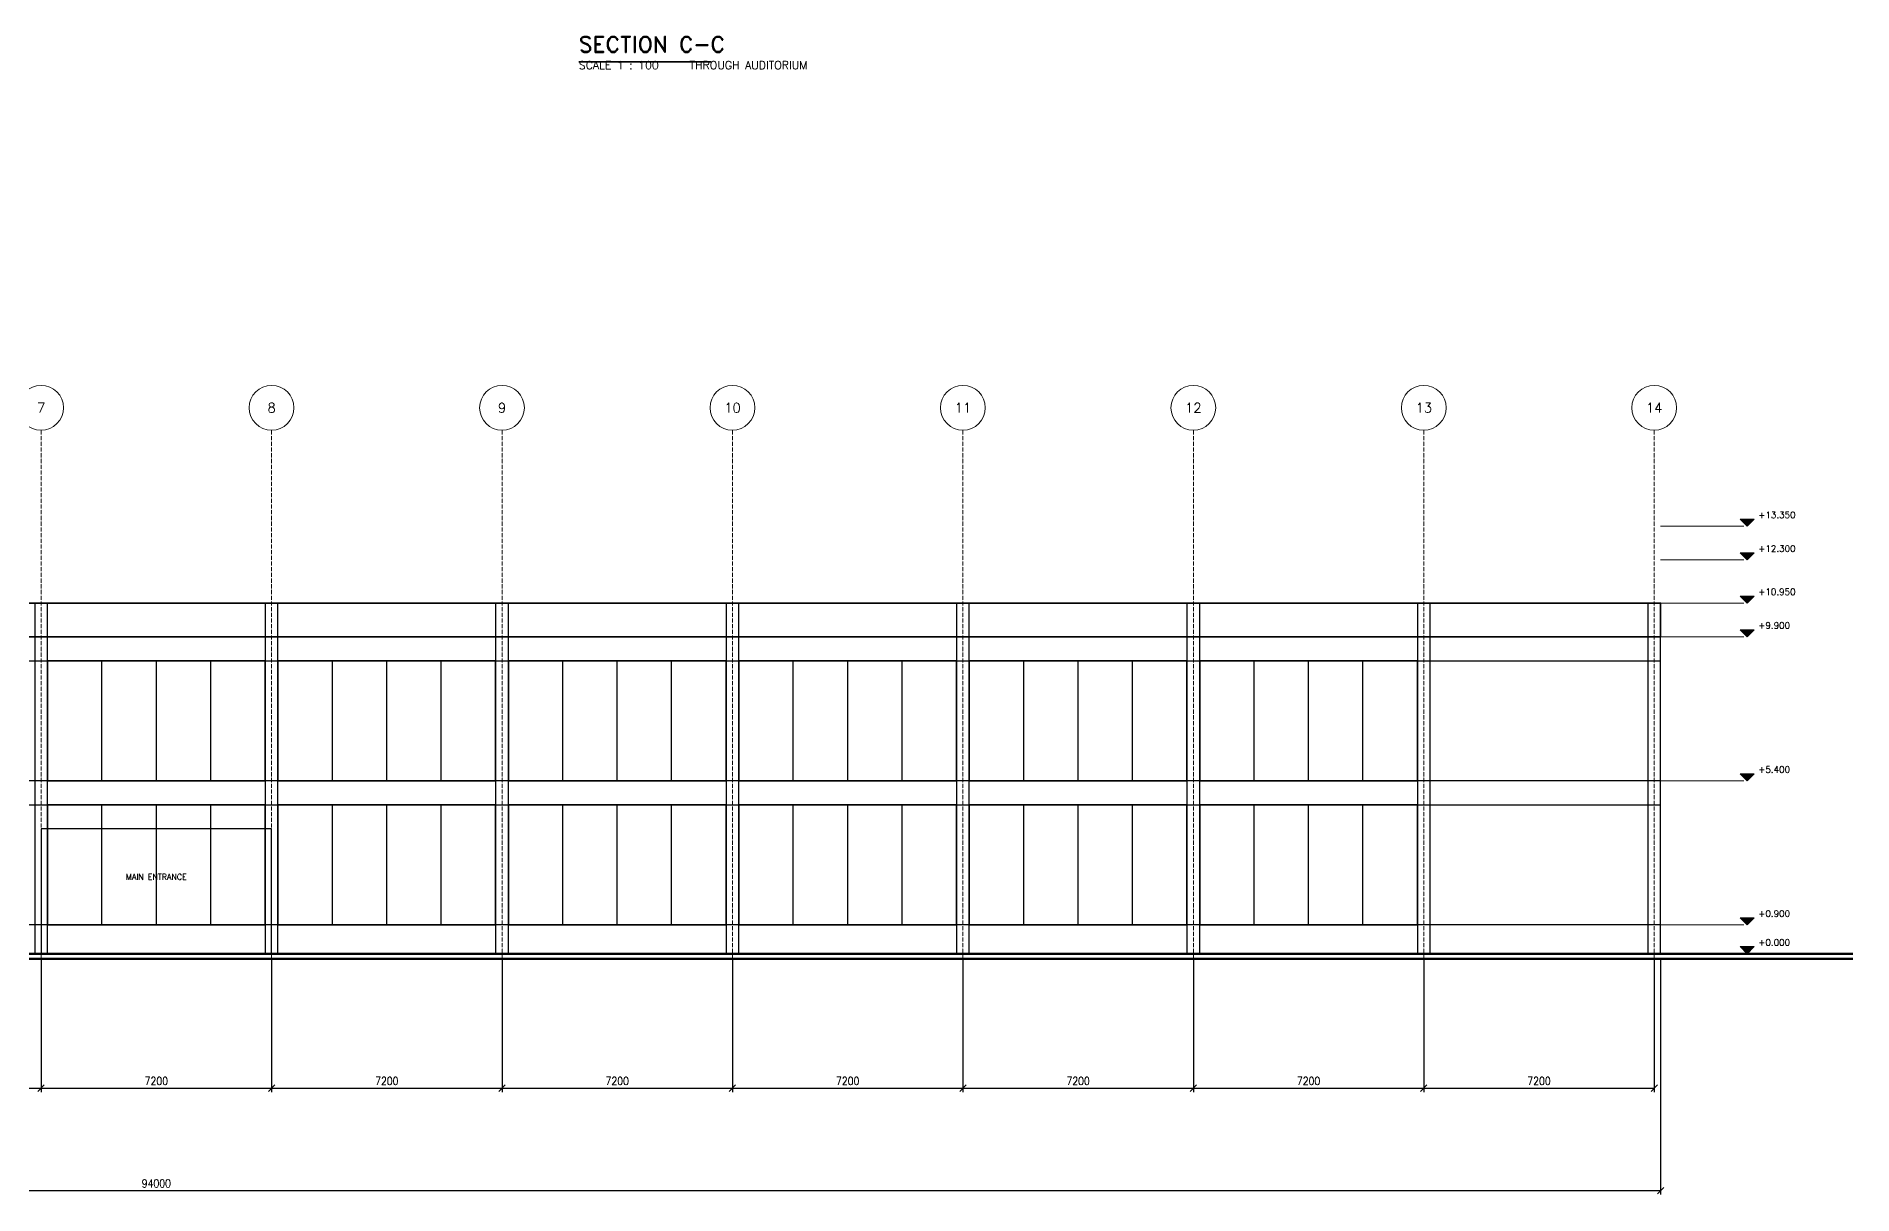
# Model space of a CAD drawing. Header units: millimetres. Extents: x -33945 to 191000, y -348875 to 205218.
# Drawn here: x 43050 to 99800, y -262525 to -226350 of the extents above; entities that cross this region are included whole.
import ezdxf
from ezdxf.enums import TextEntityAlignment as Align

# ---------------------------------------------------------------- set-up
doc = ezdxf.new("R2010")
doc.units = ezdxf.units.MM
doc.header["$LTSCALE"] = 50
doc.linetypes.add('DASHDOT', pattern=[3.556, 2.54, -0.508, 0, -0.508])
for name, color, linetype, lineweight in [('A-ANNO-DIMS', 2, 'Continuous', 13), ('A-ANNO-SYMB', 6, 'Continuous', 18), ('A-ANNO-TEXT', 7, 'Continuous', 18), ('A-ANNO-TITL', 7, 'Continuous', 35), ('A-ELEV', 7, 'Continuous', 25), ('A-ELEV-FINE', 8, 'Continuous', 13), ('A-FLOR-LEVL', 6, 'Continuous', 18), ('A-GLAZ', 4, 'Continuous', 25), ('A-GRID', 8, 'DASHDOT', 13), ('A-GRID-IDEN', 8, 'Continuous', 13), ('A-ROOF', 30, 'Continuous', 35), ('A-SECT-GRND', 8, 'Continuous', 50)]:
    doc.layers.add(name, color=color, linetype=linetype, lineweight=lineweight)
doc.styles.add('AMA-NOTE', font='romans.shx', dxfattribs={"width": 0.85})
doc.styles.add('AMA-TITLE', font='romand.shx', dxfattribs={"width": 0.9})
doc.dimstyles.new('AMA-100', dxfattribs={"dimscale": 100, "dimtxt": 2.5, "dimasz": 2.5, "dimexe": 1.25, "dimexo": 2, "dimgap": 1, "dimtad": 1, "dimdec": 0, "dimtxsty": 'AMA-NOTE', "dimtsz": 1, "dimcen": 2.5, "dimclrd": 8, "dimclre": 8, "dimclrt": 7, "dimazin": 3, "dimtfac": 1, "dimtmove": 0, "dimatfit": 3})

msp = doc.modelspace()

# ---------------------------------------------------------------- hatches: boundary and pattern name
at = {"layer": 'A-ANNO-SYMB'}
for points in [[(96500, -241650), (96280, -241430), (96720, -241430)], [(96500, -242700), (96280, -242480), (96720, -242480)], [(96500, -244050), (96280, -243830), (96720, -243830)], [(96500, -245100), (96280, -244880), (96720, -244880)], [(96500, -249600), (96280, -249380), (96720, -249380)], [(96500, -254100), (96280, -253880), (96720, -253880)], [(96500, -255000), (96280, -254780), (96720, -254780)]]:
    msp.add_hatch(color=7, dxfattribs=at).paths.add_polyline_path(points)

# ---------------------------------------------------------------- linework, layer by layer
for points in [[(96500, -241650), (96280, -241430), (96720, -241430)], [(96500, -242700), (96280, -242480), (96720, -242480)], [(96500, -244050), (96280, -243830), (96720, -243830)], [(96500, -245100), (96280, -244880), (96720, -244880)], [(96500, -249600), (96280, -249380), (96720, -249380)], [(96500, -254100), (96280, -253880), (96720, -253880)], [(96500, -255000), (96280, -254780), (96720, -254780)]]:
    msp.add_lwpolyline(points, close=True, dxfattribs=at)
at = {"layer": 'A-ANNO-TITL'}
msp.add_line((60000, -227150), (64125, -227150), dxfattribs=at)
at = {"layer": 'A-ELEV'}
msp.add_line((28800, -244050), (93800, -244050), dxfattribs=at)
for points in [[(43000, -255000), (43400, -255000), (43400, -244050), (43000, -244050)], [(50200, -255000), (50600, -255000), (50600, -244050), (50200, -244050)], [(57400, -255000), (57800, -255000), (57800, -244050), (57400, -244050)], [(64600, -255000), (65000, -255000), (65000, -244050), (64600, -244050)], [(71800, -255000), (72200, -255000), (72200, -244050), (71800, -244050)], [(79000, -255000), (79400, -255000), (79400, -244050), (79000, -244050)], [(86200, -255000), (86600, -255000), (86600, -244050), (86200, -244050)], [(93400, -255000), (93800, -255000), (93800, -244050), (93400, -244050)], [(28800, -245850), (93800, -245850), (93800, -245100), (28800, -245100)], [(28800, -250350), (93800, -250350), (93800, -249600), (28800, -249600)], [(43200, -255000), (50400, -255000), (50400, -251100), (43200, -251100)], [(28800, -255000), (93800, -255000), (93800, -254100), (28800, -254100)]]:
    msp.add_lwpolyline(points, close=True, dxfattribs=at)
at = {"layer": 'A-ELEV-FINE'}
for p, q in [((43400, -249600), (50200, -249600)), ((50600, -249600), (57400, -249600)), ((57800, -249600), (64600, -249600)), ((65000, -249600), (71800, -249600)), ((72200, -249600), (79000, -249600)), ((79400, -249600), (86200, -249600)), ((43400, -254100), (50200, -254100)), ((50600, -254100), (57400, -254100)), ((57800, -254100), (64600, -254100)), ((65000, -254100), (71800, -254100)), ((72200, -254100), (79000, -254100)), ((79400, -254100), (86200, -254100))]:
    msp.add_line(p, q, dxfattribs=at)
at = {"layer": 'A-FLOR-LEVL'}
for p, q in [((93800, -241650), (96400, -241650)), ((93800, -242700), (96400, -242700)), ((93800, -244050), (96400, -244050)), ((93800, -245100), (96400, -245100)), ((93800, -249600), (96400, -249600)), ((93800, -254100), (96400, -254100)), ((93800, -255000), (96400, -255000))]:
    msp.add_line(p, q, dxfattribs=at)
at = {"layer": 'A-GLAZ'}
for p, q in [((45100, -249600), (45100, -245850)), ((46800, -249600), (46800, -245850)), ((48500, -249600), (48500, -245850)), ((52300, -249600), (52300, -245850)), ((54000, -249600), (54000, -245850)), ((55700, -249600), (55700, -245850)), ((59500, -249600), (59500, -245850)), ((61200, -249600), (61200, -245850)), ((62900, -249600), (62900, -245850)), ((66700, -249600), (66700, -245850)), ((68400, -249600), (68400, -245850)), ((70100, -249600), (70100, -245850)), ((73900, -249600), (73900, -245850)), ((75600, -249600), (75600, -245850)), ((77300, -249600), (77300, -245850)), ((81100, -249600), (81100, -245850)), ((82800, -249600), (82800, -245850)), ((84500, -249600), (84500, -245850)), ((45100, -254100), (45100, -250350)), ((46800, -254100), (46800, -250350)), ((48500, -254100), (48500, -250350)), ((52300, -254100), (52300, -250350)), ((54000, -254100), (54000, -250350)), ((55700, -254100), (55700, -250350)), ((59500, -254100), (59500, -250350)), ((61200, -254100), (61200, -250350)), ((62900, -254100), (62900, -250350)), ((66700, -254100), (66700, -250350)), ((68400, -254100), (68400, -250350)), ((70100, -254100), (70100, -250350)), ((73900, -254100), (73900, -250350)), ((75600, -254100), (75600, -250350)), ((77300, -254100), (77300, -250350)), ((81100, -254100), (81100, -250350)), ((82800, -254100), (82800, -250350)), ((84500, -254100), (84500, -250350))]:
    msp.add_line(p, q, dxfattribs=at)
for points in [[(43400, -249600), (50200, -249600), (50200, -245850), (43400, -245850)], [(50600, -249600), (57400, -249600), (57400, -245850), (50600, -245850)], [(57800, -249600), (64600, -249600), (64600, -245850), (57800, -245850)], [(65000, -249600), (71800, -249600), (71800, -245850), (65000, -245850)], [(72200, -249600), (79000, -249600), (79000, -245850), (72200, -245850)], [(79400, -249600), (86200, -249600), (86200, -245850), (79400, -245850)], [(43400, -254100), (50200, -254100), (50200, -250350), (43400, -250350)], [(50600, -254100), (57400, -254100), (57400, -250350), (50600, -250350)], [(57800, -254100), (64600, -254100), (64600, -250350), (57800, -250350)], [(65000, -254100), (71800, -254100), (71800, -250350), (65000, -250350)], [(72200, -254100), (79000, -254100), (79000, -250350), (72200, -250350)], [(79400, -254100), (86200, -254100), (86200, -250350), (79400, -250350)]]:
    msp.add_lwpolyline(points, close=True, dxfattribs=at)
at = {"layer": 'A-GRID'}
for p, q in [((43200, -258000), (43200, -238650)), ((50400, -258000), (50400, -238650)), ((57600, -258000), (57600, -238650)), ((64800, -258000), (64800, -238650)), ((72000, -258000), (72000, -238650)), ((79200, -258000), (79200, -238650)), ((86400, -258000), (86400, -238650)), ((93600, -258000), (93600, -238650))]:
    msp.add_line(p, q, dxfattribs=at)
at = {"layer": 'A-GRID-IDEN'}
for centre in [(43200, -237950), (50400, -237950), (57600, -237950), (64800, -237950), (72000, -237950), (79200, -237950), (86400, -237950), (93600, -237950)]:
    msp.add_circle(centre, 700, dxfattribs=at)
at = {"layer": 'A-ROOF'}
msp.add_lwpolyline([(28800, -245100), (93800, -245100), (93800, -244050), (28800, -244050)], close=True, dxfattribs=at)
at = {"layer": 'A-SECT-GRND'}
for p, q in [((-6200, -255000), (99800, -255000)), ((-6200, -255160), (99800, -255160))]:
    msp.add_line(p, q, dxfattribs=at)

# ---------------------------------------------------------------- texts
at = {"layer": 'A-ANNO-SYMB', "style": 'AMA-NOTE'}
for s, p in [('+13.350', (96850, -241298)), ('+12.300', (96850, -242348)), ('+10.950', (96850, -243698)), ('+9.900', (96850, -244748)), ('+5.400', (96850, -249248)), ('+0.900', (96850, -253748)), ('+0.000', (96850, -254648))]:
    msp.add_text(s, height=200, dxfattribs=at).set_placement(p, align=Align.MIDDLE_LEFT)
at = {"layer": 'A-ANNO-TEXT', "style": 'AMA-NOTE'}
msp.add_text('MAIN ENTRANCE', height=180, dxfattribs=at).set_placement((46800, -252600), align=Align.MIDDLE_CENTER)
at = {"layer": 'A-ANNO-TITL'}
for s, height, style, p in [('SECTION C-C', 500, 'AMA-TITLE', (60000, -227000)), ('SCALE 1 : 100    THROUGH AUDITORIUM', 250, 'AMA-NOTE', (60000, -227450))]:
    msp.add_text(s, height=height, dxfattribs=dict(at, style=style)).set_placement(p, align=Align.BOTTOM_LEFT)
at = {"layer": 'A-GRID-IDEN', "style": 'AMA-TITLE'}
for s, p in [('7', (43200, -237950)), ('8', (50400, -237950)), ('9', (57600, -237950)), ('10', (64800, -237950)), ('11', (72000, -237950)), ('12', (79200, -237950)), ('13', (86400, -237950)), ('14', (93600, -237950))]:
    msp.add_text(s, height=300, dxfattribs=at).set_placement(p, align=Align.MIDDLE_CENTER)

# ---------------------------------------------------------------- dimensions: what is measured, and where the dimension line sits
at = {"layer": 'A-ANNO-DIMS'}
for base, p1, p2 in [((-200, -262400), (-200, -255000), (93800, -255000)), ((36000, -259200), (36000, -255000), (43200, -255000)), ((43200, -259200), (43200, -255000), (50400, -255000)), ((50400, -259200), (50400, -255000), (57600, -255000)), ((57600, -259200), (57600, -255000), (64800, -255000)), ((64800, -259200), (64800, -255000), (72000, -255000)), ((72000, -259200), (72000, -255000), (79200, -255000)), ((79200, -259200), (79200, -255000), (86400, -255000)), ((86400, -259200), (86400, -255000), (93600, -255000))]:
    msp.add_linear_dim(base=base, p1=p1, p2=p2, dimstyle='AMA-100', dxfattribs=at).render()

doc.saveas('drawing.dxf')
